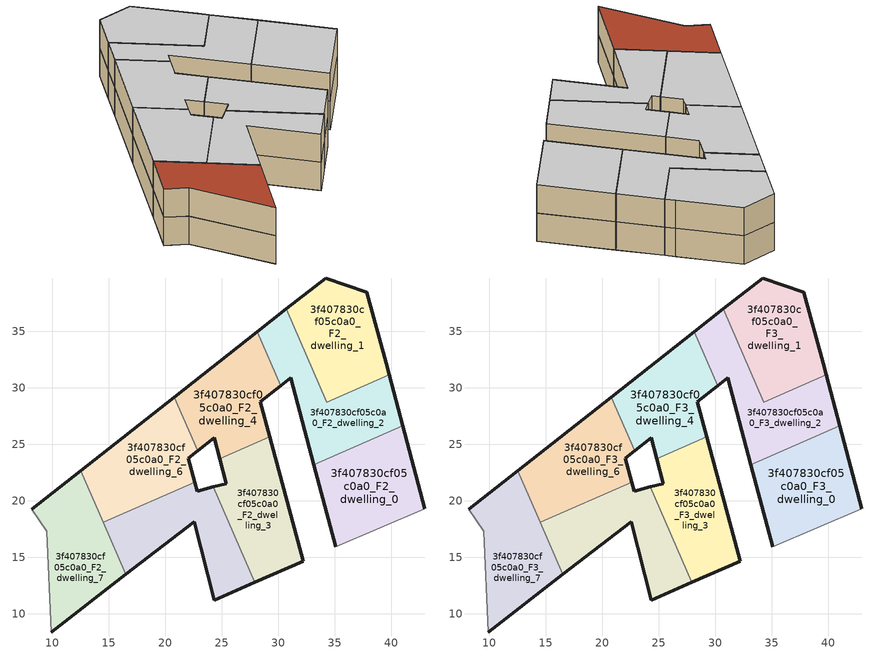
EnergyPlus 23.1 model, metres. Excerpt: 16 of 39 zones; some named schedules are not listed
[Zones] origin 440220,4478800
3f407830cf05c0a0_F2_dwelling_0
 floor to 3f407830cf05c0a0_F1_dwelling_0 (EU_floor_Construction): 42.96,19.3 41.01,26.62 33.16,23.21 35.09,15.92 z6
 wall outside (EU_wall_Construction): 35.09,15.92 33.16,23.21 / 41.01,26.62 42.96,19.3 z6:9
 wall adiabatic (EU_wall_Construction): 42.96,19.3 35.09,15.92 z6:9
 wall to 3f407830cf05c0a0_F2_dwelling_2 (EU_wall_Construction): 33.16,23.21 41.01,26.62 z6:9
3f407830cf05c0a0_F2_dwelling_1
 floor to 3f407830cf05c0a0_F1_dwelling_1 (EU_floor_Construction): 39.81,31.13 39.54,32.14 37.82,38.44 34.2,39.7 30.72,36.96 34.3,28.73 z6
 wall outside (EU_wall_Construction): 30.72,36.96 34.2,39.7 37.82,38.44 39.54,32.14 39.81,31.13 z6:9
 wall to 3f407830cf05c0a0_F2_dwelling_2 (EU_wall_Construction): 39.81,31.13 34.3,28.73 30.72,36.96 z6:9
3f407830cf05c0a0_F2_dwelling_2
 floor to 3f407830cf05c0a0_F1_dwelling_2 (EU_floor_Construction): 41.01,26.62 39.81,31.13 34.3,28.73 30.72,36.96 28.14,34.94 30.22,30.17 31.12,30.87 33.16,23.21 z6
 wall outside (EU_wall_Construction): 39.81,31.13 41.01,26.62 / 33.16,23.21 31.12,30.87 30.22,30.17 / 28.14,34.94 30.72,36.96 z6:9
 wall to 3f407830cf05c0a0_F2_dwelling_4 (EU_wall_Construction): 30.22,30.17 28.14,34.94 z6:9
3f407830cf05c0a0_F2_dwelling_3
 floor to 3f407830cf05c0a0_F1_dwelling_3 (EU_floor_Construction): 32.2,14.67 29.24,25.66 24.81,23.73 25.4,21.52 24.26,21.22 27.94,12.79 z6
 wall outside (EU_wall_Construction): 24.26,21.22 25.4,21.52 24.81,23.73 / 29.24,25.66 32.2,14.67 27.94,12.79 z6:9
 wall to 3f407830cf05c0a0_F2_dwelling_5 (EU_wall_Construction): 27.94,12.79 24.26,21.22 z6:9
 wall to 3f407830cf05c0a0_F2_dwelling_4 (EU_wall_Construction): 24.81,23.73 29.24,25.66 z6:9
3f407830cf05c0a0_F2_dwelling_4
 floor to 3f407830cf05c0a0_F1_dwelling_4 (EU_floor_Construction): 29.24,25.66 28.41,28.74 30.22,30.17 28.14,34.94 20.8,29.17 22.88,24.4 24.32,25.56 24.81,23.73 z6
 wall outside (EU_wall_Construction): 20.8,29.17 28.14,34.94 / 30.22,30.17 28.41,28.74 29.24,25.66 / 24.81,23.73 24.32,25.56 22.88,24.4 z6:9
 wall to 3f407830cf05c0a0_F2_dwelling_6 (EU_wall_Construction): 22.88,24.4 20.8,29.17 z6:9
3f407830cf05c0a0_F2_dwelling_5
 floor to 3f407830cf05c0a0_F1_dwelling_5 (EU_floor_Construction): 27.94,12.79 24.26,21.22 22.85,20.85 22.63,21.63 14.53,18.1 16.53,13.49 22.55,18.14 24.36,11.2 z6
 wall outside (EU_wall_Construction): 27.94,12.79 24.36,11.2 22.55,18.14 16.53,13.49 / 22.63,21.63 22.85,20.85 24.26,21.22 z6:9
 wall to 3f407830cf05c0a0_F2_dwelling_6 (EU_wall_Construction): 14.53,18.1 22.63,21.63 z6:9
 wall to 3f407830cf05c0a0_F2_dwelling_7 (EU_wall_Construction): 16.53,13.49 14.53,18.1 z6:9
3f407830cf05c0a0_F2_dwelling_6
 floor to 3f407830cf05c0a0_F1_dwelling_6 (EU_floor_Construction): 22.63,21.63 22.05,23.74 22.88,24.4 20.8,29.17 12.54,22.67 14.53,18.1 z6
 wall outside (EU_wall_Construction): 22.88,24.4 22.05,23.74 22.63,21.63 / 12.54,22.67 20.8,29.17 z6:9
 wall to 3f407830cf05c0a0_F2_dwelling_7 (EU_wall_Construction): 14.53,18.1 12.54,22.67 z6:9
3f407830cf05c0a0_F2_dwelling_7
 floor to 3f407830cf05c0a0_F1_dwelling_7 (EU_floor_Construction): 16.53,13.49 12.54,22.67 8.2,19.27 9.52,17.32 9.94,8.4 z6
 wall outside (EU_wall_Construction): 8.2,19.27 12.54,22.67 / 16.53,13.49 9.95,8.4 z6:9
 wall adiabatic (EU_wall_Construction): 9.95,8.4 9.52,17.32 8.2,19.27 z6:9
3f407830cf05c0a0_F3_dwelling_0
 floor to 3f407830cf05c0a0_F2_dwelling_0 (EU_floor_Construction): 42.96,19.3 41.01,26.62 33.16,23.21 35.09,15.92 z9
 wall outside (EU_wall_Construction): 35.09,15.92 33.16,23.21 / 41.01,26.62 42.96,19.3 z9:12
 wall adiabatic (EU_wall_Construction): 42.96,19.3 35.09,15.92 z9:12
 wall to 3f407830cf05c0a0_F3_dwelling_2 (EU_wall_Construction): 33.16,23.21 41.01,26.62 z9:12
 ceiling to 3f407830cf05c0a0_F4_dwelling_0 (EU_floor_Construction): 41.01,26.62 42.96,19.3 35.09,15.92 33.16,23.21 z12
3f407830cf05c0a0_F3_dwelling_1
 floor to 3f407830cf05c0a0_F2_dwelling_1 (EU_floor_Construction): 39.81,31.13 39.54,32.14 37.82,38.44 34.2,39.7 30.72,36.96 34.3,28.73 z9
 wall outside (EU_wall_Construction): 30.72,36.96 34.2,39.7 37.82,38.44 39.54,32.14 39.81,31.13 z9:12
 wall to 3f407830cf05c0a0_F3_dwelling_2 (EU_wall_Construction): 39.81,31.13 34.3,28.73 30.72,36.96 z9:12
 ceiling to 3f407830cf05c0a0_F4_dwelling_1 (EU_floor_Construction): 37.82,38.44 39.54,32.14 39.81,31.13 34.3,28.73 30.72,36.96 34.2,39.7 z12
3f407830cf05c0a0_F3_dwelling_2
 floor to 3f407830cf05c0a0_F2_dwelling_2 (EU_floor_Construction): 41.01,26.62 39.81,31.13 34.3,28.73 30.72,36.96 28.14,34.94 30.22,30.17 31.12,30.87 33.16,23.21 z9
 wall outside (EU_wall_Construction): 39.81,31.13 41.01,26.62 / 33.16,23.21 31.12,30.87 30.22,30.17 / 28.14,34.94 30.72,36.96 z9:12
 wall to 3f407830cf05c0a0_F3_dwelling_4 (EU_wall_Construction): 30.22,30.17 28.14,34.94 z9:12
 ceiling to 3f407830cf05c0a0_F4_dwelling_2 (EU_floor_Construction): 39.81,31.13 41.01,26.62 33.16,23.21 31.12,30.87 30.22,30.17 28.14,34.94 30.72,36.96 34.3,28.73 z12
3f407830cf05c0a0_F3_dwelling_3
 floor to 3f407830cf05c0a0_F2_dwelling_3 (EU_floor_Construction): 32.2,14.67 29.24,25.66 24.81,23.73 25.4,21.52 24.26,21.22 27.94,12.79 z9
 wall outside (EU_wall_Construction): 24.26,21.22 25.4,21.52 24.81,23.73 / 29.24,25.66 32.2,14.67 27.94,12.79 z9:12
 wall to 3f407830cf05c0a0_F3_dwelling_5 (EU_wall_Construction): 27.94,12.79 24.26,21.22 z9:12
 wall to 3f407830cf05c0a0_F3_dwelling_4 (EU_wall_Construction): 24.81,23.73 29.24,25.66 z9:12
 ceiling to 3f407830cf05c0a0_F4_dwelling_3 (EU_floor_Construction): 29.24,25.66 32.2,14.67 27.94,12.79 24.26,21.22 25.4,21.52 24.81,23.73 z12
3f407830cf05c0a0_F3_dwelling_4
 floor to 3f407830cf05c0a0_F2_dwelling_4 (EU_floor_Construction): 29.24,25.66 28.41,28.74 30.22,30.17 28.14,34.94 20.8,29.17 22.88,24.4 24.32,25.56 24.81,23.73 z9
 wall outside (EU_wall_Construction): 20.8,29.17 28.14,34.94 / 30.22,30.17 28.41,28.74 29.24,25.66 / 24.81,23.73 24.32,25.56 22.88,24.4 z9:12
 wall to 3f407830cf05c0a0_F3_dwelling_6 (EU_wall_Construction): 22.88,24.4 20.8,29.17 z9:12
 ceiling to 3f407830cf05c0a0_F4_dwelling_4 (EU_floor_Construction): 28.14,34.94 30.22,30.17 28.41,28.74 29.24,25.66 24.81,23.73 24.32,25.56 22.88,24.4 20.8,29.17 z12
3f407830cf05c0a0_F3_dwelling_5
 floor to 3f407830cf05c0a0_F2_dwelling_5 (EU_floor_Construction): 27.94,12.79 24.26,21.22 22.85,20.85 22.63,21.63 14.53,18.1 16.53,13.49 22.55,18.14 24.36,11.2 z9
 wall outside (EU_wall_Construction): 27.94,12.79 24.36,11.2 22.55,18.14 16.53,13.49 / 22.63,21.63 22.85,20.85 24.26,21.22 z9:12
 wall to 3f407830cf05c0a0_F3_dwelling_6 (EU_wall_Construction): 14.53,18.1 22.63,21.63 z9:12
 wall to 3f407830cf05c0a0_F3_dwelling_7 (EU_wall_Construction): 16.53,13.49 14.53,18.1 z9:12
 ceiling to 3f407830cf05c0a0_F4_dwelling_5 (EU_floor_Construction): 24.26,21.22 27.94,12.79 24.36,11.2 22.55,18.14 16.53,13.49 14.53,18.1 22.63,21.63 22.85,20.85 z12
3f407830cf05c0a0_F3_dwelling_6
 floor to 3f407830cf05c0a0_F2_dwelling_6 (EU_floor_Construction): 22.63,21.63 22.05,23.74 22.88,24.4 20.8,29.17 12.54,22.67 14.53,18.1 z9
 wall outside (EU_wall_Construction): 22.88,24.4 22.05,23.74 22.63,21.63 / 12.54,22.67 20.8,29.17 z9:12
 wall to 3f407830cf05c0a0_F3_dwelling_7 (EU_wall_Construction): 14.53,18.1 12.54,22.67 z9:12
 ceiling to 3f407830cf05c0a0_F4_dwelling_6 (EU_floor_Construction): 20.8,29.17 22.88,24.4 22.05,23.74 22.63,21.63 14.53,18.1 12.54,22.67 z12
3f407830cf05c0a0_F3_dwelling_7
 floor to 3f407830cf05c0a0_F2_dwelling_7 (EU_floor_Construction): 16.53,13.49 12.54,22.67 8.2,19.27 9.52,17.32 9.94,8.4 z9
 wall outside (EU_wall_Construction): 8.2,19.27 12.54,22.67 / 16.53,13.49 9.95,8.4 z9:12
 wall adiabatic (EU_wall_Construction): 9.95,8.4 9.52,17.32 8.2,19.27 z9:12
 roof outside (EU_roof_Construction): 12.54,22.67 16.53,13.49 9.95,8.4 9.52,17.32 8.2,19.27 z12
[Building]
EU S2 Campaign: North Axis=0; Terrain=City; Solar Distribution=FullExterior
[Site:Location]
Madrid: Latitude=40.5; Longitude=-3.5; Time Zone=1; Elevation=609
[SizingPeriod:WeatherFileDays]
AnnualSizingPeriod: Begin Month=1; Begin Day of Month=1; End Month=12; End Day of Month=31; Day of Week for Start Day=Monday; Use Weather File Daylight Saving Period=No; Use Weather File Rain and Snow Indicators=No
[MATERIAL]
EU_InternalMass_Material: Roughness=MediumRough; Thickness=0.1; Conductivity=1; Density=1800; Specific Heat=900; Thermal Absorptance=0.9; Solar Absorptance=0.7; Visible Absorptance=0.7
[MATERIAL:NOMASS] Roughness=MediumRough; Thermal Absorptance=0.9; Solar Absorptance=0.7; Visible Absorptance=0.7
Name | Thermal Resistance
EU_wall_NoMass | 0.609216
EU_roof_NoMass | 0.513268
EU_floor_NoMass | 0.568163
[CONSTRUCTION]
EU_wall_Construction: EU_wall_NoMass
EU_roof_Construction: EU_roof_NoMass
EU_floor_Construction: EU_floor_NoMass
EU_InternalMass_Construction: EU_InternalMass_Material
[ZONE] Type=1; Multiplier=1; Ceiling Height=autocalculate; Floor Area=autocalculate; Part of Total Floor Area=Yes
Name | Volume
3f407830cf05c0a0_F2_dwelling_0; 3f407830cf05c0a0_F3_dwelling_0 | 191.93
3f407830cf05c0a0_F2_dwelling_1; 3f407830cf05c0a0_F3_dwelling_1 | 184.603
3f407830cf05c0a0_F2_dwelling_2; 3f407830cf05c0a0_F3_dwelling_2 | 191.923
3f407830cf05c0a0_F2_dwelling_3; 3f407830cf05c0a0_F3_dwelling_3 | 177.275
3f407830cf05c0a0_F2_dwelling_4; 3f407830cf05c0a0_F3_dwelling_4 | 177.286
3f407830cf05c0a0_F2_dwelling_5; 3f407830cf05c0a0_F3_dwelling_5 | 184.615
3f407830cf05c0a0_F2_dwelling_6; 3f407830cf05c0a0_F3_dwelling_6 | 184.605
3f407830cf05c0a0_F2_dwelling_7; 3f407830cf05c0a0_F3_dwelling_7 | 184.606
[INTERNALMASS] Construction=EU_InternalMass_Construction
Name | Zone or ZoneList | Surface Area
3f407830cf05c0a0_F2_dwelling_0_EU_InternalMass | 3f407830cf05c0a0_F2_dwelling_0 | 63.9775
3f407830cf05c0a0_F2_dwelling_1_EU_InternalMass | 3f407830cf05c0a0_F2_dwelling_1 | 61.5342
3f407830cf05c0a0_F2_dwelling_2_EU_InternalMass | 3f407830cf05c0a0_F2_dwelling_2 | 63.9755
3f407830cf05c0a0_F2_dwelling_3_EU_InternalMass | 3f407830cf05c0a0_F2_dwelling_3 | 59.0924
3f407830cf05c0a0_F2_dwelling_4_EU_InternalMass | 3f407830cf05c0a0_F2_dwelling_4 | 59.0918
3f407830cf05c0a0_F2_dwelling_5_EU_InternalMass | 3f407830cf05c0a0_F2_dwelling_5 | 61.5371
3f407830cf05c0a0_F2_dwelling_6_EU_InternalMass | 3f407830cf05c0a0_F2_dwelling_6 | 61.5336
3f407830cf05c0a0_F2_dwelling_7_EU_InternalMass | 3f407830cf05c0a0_F2_dwelling_7 | 61.535
3f407830cf05c0a0_F3_dwelling_0_EU_InternalMass | 3f407830cf05c0a0_F3_dwelling_0 | 63.9775
3f407830cf05c0a0_F3_dwelling_1_EU_InternalMass | 3f407830cf05c0a0_F3_dwelling_1 | 61.5342
3f407830cf05c0a0_F3_dwelling_2_EU_InternalMass | 3f407830cf05c0a0_F3_dwelling_2 | 63.9755
3f407830cf05c0a0_F3_dwelling_3_EU_InternalMass | 3f407830cf05c0a0_F3_dwelling_3 | 59.0924
3f407830cf05c0a0_F3_dwelling_4_EU_InternalMass | 3f407830cf05c0a0_F3_dwelling_4 | 59.0918
3f407830cf05c0a0_F3_dwelling_5_EU_InternalMass | 3f407830cf05c0a0_F3_dwelling_5 | 61.5371
3f407830cf05c0a0_F3_dwelling_6_EU_InternalMass | 3f407830cf05c0a0_F3_dwelling_6 | 61.5336
3f407830cf05c0a0_F3_dwelling_7_EU_InternalMass | 3f407830cf05c0a0_F3_dwelling_7 | 61.535
[OTHEREQUIPMENT] Fuel Type=Electricity; Design Level Calculation Method=Watts/Area; Power per Zone Floor Area=1; Fraction Latent=0; Fraction Radiant=0; Fraction Lost=0; Carbon Dioxide Generation Rate=0; EndUse Subcategory=EU_Step8_InternalGains
Name | Zone or ZoneList or Space or SpaceList | Schedule
EU_Step8_InternalGain_3f407830cf05c0a0_F2_dwelling_0_f000 | 3f407830cf05c0a0_F2_dwelling_0 | EU_Step8_GainSchedule_3f407830cf05c0a0_F2_dwelling_0_f000
EU_Step8_InternalGain_3f407830cf05c0a0_F2_dwelling_1_f000 | 3f407830cf05c0a0_F2_dwelling_1 | EU_Step8_GainSchedule_3f407830cf05c0a0_F2_dwelling_1_f000
EU_Step8_InternalGain_3f407830cf05c0a0_F2_dwelling_2_f000 | 3f407830cf05c0a0_F2_dwelling_2 | EU_Step8_GainSchedule_3f407830cf05c0a0_F2_dwelling_2_f000
EU_Step8_InternalGain_3f407830cf05c0a0_F2_dwelling_3_f000 | 3f407830cf05c0a0_F2_dwelling_3 | EU_Step8_GainSchedule_3f407830cf05c0a0_F2_dwelling_3_f000
EU_Step8_InternalGain_3f407830cf05c0a0_F2_dwelling_4_f000 | 3f407830cf05c0a0_F2_dwelling_4 | EU_Step8_GainSchedule_3f407830cf05c0a0_F2_dwelling_4_f000
EU_Step8_InternalGain_3f407830cf05c0a0_F2_dwelling_5_f000 | 3f407830cf05c0a0_F2_dwelling_5 | EU_Step8_GainSchedule_3f407830cf05c0a0_F2_dwelling_5_f000
EU_Step8_InternalGain_3f407830cf05c0a0_F2_dwelling_6_f000 | 3f407830cf05c0a0_F2_dwelling_6 | EU_Step8_GainSchedule_3f407830cf05c0a0_F2_dwelling_6_f000
EU_Step8_InternalGain_3f407830cf05c0a0_F2_dwelling_7_f000 | 3f407830cf05c0a0_F2_dwelling_7 | EU_Step8_GainSchedule_3f407830cf05c0a0_F2_dwelling_7_f000
EU_Step8_InternalGain_3f407830cf05c0a0_F3_dwelling_0_f000 | 3f407830cf05c0a0_F3_dwelling_0 | EU_Step8_GainSchedule_3f407830cf05c0a0_F3_dwelling_0_f000
EU_Step8_InternalGain_3f407830cf05c0a0_F3_dwelling_1_f000 | 3f407830cf05c0a0_F3_dwelling_1 | EU_Step8_GainSchedule_3f407830cf05c0a0_F3_dwelling_1_f000
EU_Step8_InternalGain_3f407830cf05c0a0_F3_dwelling_2_f000 | 3f407830cf05c0a0_F3_dwelling_2 | EU_Step8_GainSchedule_3f407830cf05c0a0_F3_dwelling_2_f000
EU_Step8_InternalGain_3f407830cf05c0a0_F3_dwelling_3_f000 | 3f407830cf05c0a0_F3_dwelling_3 | EU_Step8_GainSchedule_3f407830cf05c0a0_F3_dwelling_3_f000
EU_Step8_InternalGain_3f407830cf05c0a0_F3_dwelling_4_f000 | 3f407830cf05c0a0_F3_dwelling_4 | EU_Step8_GainSchedule_3f407830cf05c0a0_F3_dwelling_4_f000
EU_Step8_InternalGain_3f407830cf05c0a0_F3_dwelling_5_f000 | 3f407830cf05c0a0_F3_dwelling_5 | EU_Step8_GainSchedule_3f407830cf05c0a0_F3_dwelling_5_f000
EU_Step8_InternalGain_3f407830cf05c0a0_F3_dwelling_6_f000 | 3f407830cf05c0a0_F3_dwelling_6 | EU_Step8_GainSchedule_3f407830cf05c0a0_F3_dwelling_6_f000
EU_Step8_InternalGain_3f407830cf05c0a0_F3_dwelling_7_f000 | 3f407830cf05c0a0_F3_dwelling_7 | EU_Step8_GainSchedule_3f407830cf05c0a0_F3_dwelling_7_f000
[ZONEVENTILATION:DESIGNFLOWRATE] Schedule=EU_AlwaysOn; Design Flow Rate Calculation Method=AirChanges/Hour; Air Changes per Hour=0.752966; Ventilation Type=Natural; Fan Pressure Rise=0; Fan Total Efficiency=1; Constant Term Coefficient=1; Temperature Term Coefficient=0; Velocity Term Coefficient=0; Velocity Squared Term Coefficient=0; Minimum Indoor Temperature=-100; Maximum Indoor Temperature=100; Delta Temperature=-100; Minimum Outdoor Temperature=-100; Maximum Outdoor Temperature=100; Maximum Wind Speed=40
Name | Zone or ZoneList or Space or SpaceList
EU_ConstantAir_3f407830cf05c0a0_F2_dwelling_0 | 3f407830cf05c0a0_F2_dwelling_0
EU_ConstantAir_3f407830cf05c0a0_F2_dwelling_1 | 3f407830cf05c0a0_F2_dwelling_1
EU_ConstantAir_3f407830cf05c0a0_F2_dwelling_2 | 3f407830cf05c0a0_F2_dwelling_2
EU_ConstantAir_3f407830cf05c0a0_F2_dwelling_3 | 3f407830cf05c0a0_F2_dwelling_3
EU_ConstantAir_3f407830cf05c0a0_F2_dwelling_4 | 3f407830cf05c0a0_F2_dwelling_4
EU_ConstantAir_3f407830cf05c0a0_F2_dwelling_5 | 3f407830cf05c0a0_F2_dwelling_5
EU_ConstantAir_3f407830cf05c0a0_F2_dwelling_6 | 3f407830cf05c0a0_F2_dwelling_6
EU_ConstantAir_3f407830cf05c0a0_F2_dwelling_7 | 3f407830cf05c0a0_F2_dwelling_7
EU_ConstantAir_3f407830cf05c0a0_F3_dwelling_0 | 3f407830cf05c0a0_F3_dwelling_0
EU_ConstantAir_3f407830cf05c0a0_F3_dwelling_1 | 3f407830cf05c0a0_F3_dwelling_1
EU_ConstantAir_3f407830cf05c0a0_F3_dwelling_2 | 3f407830cf05c0a0_F3_dwelling_2
EU_ConstantAir_3f407830cf05c0a0_F3_dwelling_3 | 3f407830cf05c0a0_F3_dwelling_3
EU_ConstantAir_3f407830cf05c0a0_F3_dwelling_4 | 3f407830cf05c0a0_F3_dwelling_4
EU_ConstantAir_3f407830cf05c0a0_F3_dwelling_5 | 3f407830cf05c0a0_F3_dwelling_5
EU_ConstantAir_3f407830cf05c0a0_F3_dwelling_6 | 3f407830cf05c0a0_F3_dwelling_6
EU_ConstantAir_3f407830cf05c0a0_F3_dwelling_7 | 3f407830cf05c0a0_F3_dwelling_7
[HVACTEMPLATE:ZONE:IDEALLOADSAIRSYSTEM] System Availability Schedule=EU_AlwaysOn; Maximum Heating Supply Air Temperature=50; Minimum Cooling Supply Air Temperature=13; Maximum Heating Supply Air Humidity Ratio=0.0156; Minimum Cooling Supply Air Humidity Ratio=0.0077; Heating Limit=NoLimit; Cooling Limit=NoLimit; Heating Availability Schedule=EU_AlwaysOn; Cooling Availability Schedule=EU_CoolingOff; Dehumidification Control Type=ConstantSensibleHeatRatio; Cooling Sensible Heat Ratio=0.7; Dehumidification Setpoint=60; Humidification Control Type=None; Humidification Setpoint=30; Outdoor Air Method=None; Outdoor Air Flow Rate per Person=0.00944; Outdoor Air Flow Rate per Zone Floor Area=0; Outdoor Air Flow Rate per Zone=0; Demand Controlled Ventilation Type=None; Outdoor Air Economizer Type=NoEconomizer; Heat Recovery Type=None; Sensible Heat Recovery Effectiveness=0.7; Latent Heat Recovery Effectiveness=0.65
Name | Template Thermostat
3f407830cf05c0a0_F2_dwelling_0 | EU_HeatOnly_3f407830cf05c0a0_F2_dwelling_0
3f407830cf05c0a0_F2_dwelling_1 | EU_HeatOnly_3f407830cf05c0a0_F2_dwelling_1
3f407830cf05c0a0_F2_dwelling_2 | EU_HeatOnly_3f407830cf05c0a0_F2_dwelling_2
3f407830cf05c0a0_F2_dwelling_3 | EU_HeatOnly_3f407830cf05c0a0_F2_dwelling_3
3f407830cf05c0a0_F2_dwelling_4 | EU_HeatOnly_3f407830cf05c0a0_F2_dwelling_4
3f407830cf05c0a0_F2_dwelling_5 | EU_HeatOnly_3f407830cf05c0a0_F2_dwelling_5
3f407830cf05c0a0_F2_dwelling_6 | EU_HeatOnly_3f407830cf05c0a0_F2_dwelling_6
3f407830cf05c0a0_F2_dwelling_7 | EU_HeatOnly_3f407830cf05c0a0_F2_dwelling_7
3f407830cf05c0a0_F3_dwelling_0 | EU_HeatOnly_3f407830cf05c0a0_F3_dwelling_0
3f407830cf05c0a0_F3_dwelling_1 | EU_HeatOnly_3f407830cf05c0a0_F3_dwelling_1
3f407830cf05c0a0_F3_dwelling_2 | EU_HeatOnly_3f407830cf05c0a0_F3_dwelling_2
3f407830cf05c0a0_F3_dwelling_3 | EU_HeatOnly_3f407830cf05c0a0_F3_dwelling_3
3f407830cf05c0a0_F3_dwelling_4 | EU_HeatOnly_3f407830cf05c0a0_F3_dwelling_4
3f407830cf05c0a0_F3_dwelling_5 | EU_HeatOnly_3f407830cf05c0a0_F3_dwelling_5
3f407830cf05c0a0_F3_dwelling_6 | EU_HeatOnly_3f407830cf05c0a0_F3_dwelling_6
3f407830cf05c0a0_F3_dwelling_7 | EU_HeatOnly_3f407830cf05c0a0_F3_dwelling_7
[SIZING:ZONE] Zone Cooling Design Supply Air Temperature Input Method=SupplyAirTemperature; Zone Cooling Design Supply Air Temperature=13; Zone Heating Design Supply Air Temperature Input Method=SupplyAirTemperature; Zone Heating Design Supply Air Temperature=50; Zone Cooling Design Supply Air Humidity Ratio=0.008; Zone Heating Design Supply Air Humidity Ratio=0.008; Cooling Design Air Flow Method=DesignDay; Cooling Design Air Flow Rate=0; Cooling Minimum Air Flow per Zone Floor Area=0.000762; Cooling Minimum Air Flow=0; Cooling Minimum Air Flow Fraction=0.2; Heating Design Air Flow Method=DesignDay; Heating Design Air Flow Rate=0; Heating Maximum Air Flow per Zone Floor Area=0.002032; Heating Maximum Air Flow=0.141576; Heating Maximum Air Flow Fraction=0.3; Account for Dedicated Outdoor Air System=No; Dedicated Outdoor Air System Control Strategy=NeutralSupplyAir; Dedicated Outdoor Air Low Setpoint Temperature for Design=autosize; Dedicated Outdoor Air High Setpoint Temperature for Design=autosize; Zone Load Sizing Method=Sensible Load Only No Latent Load; Zone Latent Cooling Design Supply Air Humidity Ratio Input Method=HumidityRatioDifference; Zone Cooling Design Supply Air Humidity Ratio Difference=0.005; Zone Latent Heating Design Supply Air Humidity Ratio Input Method=HumidityRatioDifference; Zone Humidification Design Supply Air Humidity Ratio Difference=0.005
3f407830cf05c0a0_F2_dwelling_0; 3f407830cf05c0a0_F2_dwelling_1; 3f407830cf05c0a0_F2_dwelling_2; 3f407830cf05c0a0_F2_dwelling_3; 3f407830cf05c0a0_F2_dwelling_4; 3f407830cf05c0a0_F2_dwelling_5; 3f407830cf05c0a0_F2_dwelling_6; 3f407830cf05c0a0_F2_dwelling_7; 3f407830cf05c0a0_F3_dwelling_0; 3f407830cf05c0a0_F3_dwelling_1; 3f407830cf05c0a0_F3_dwelling_2; 3f407830cf05c0a0_F3_dwelling_3
